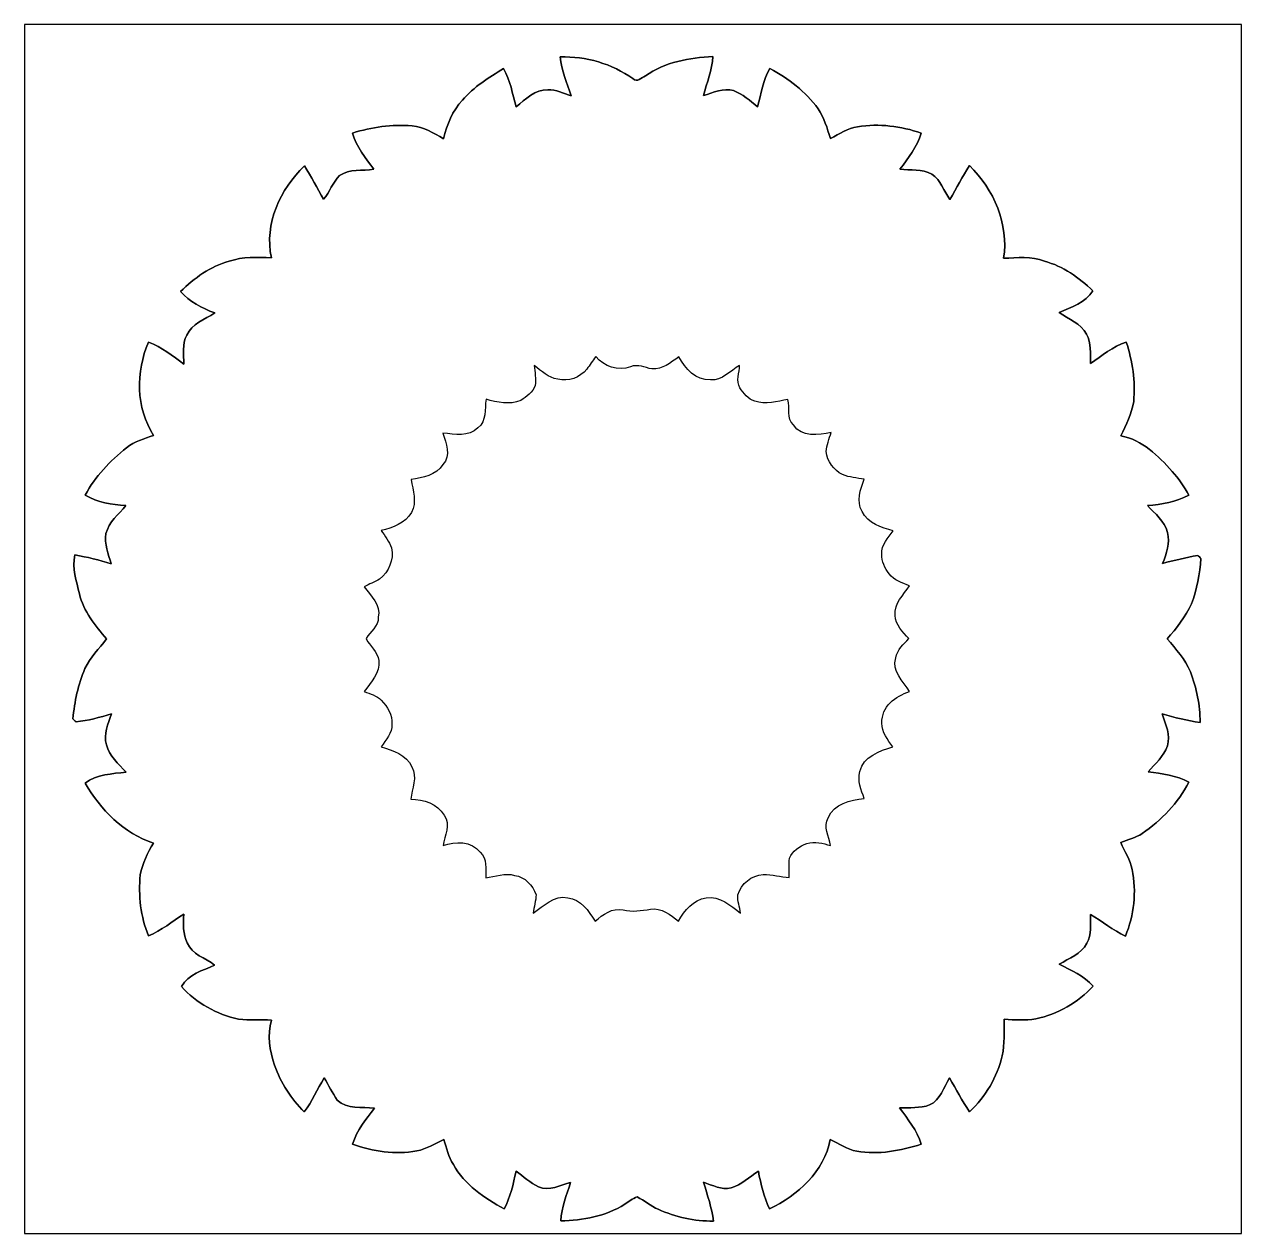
# Model space of a CAD drawing. Header units: centimetres. Extents: x -16.8 to 16.8, y -16.7 to 16.7.
import ezdxf

# ---------------------------------------------------------------- set-up
doc = ezdxf.new("R2010")
doc.units = ezdxf.units.CM
doc.header["$MEASUREMENT"] = 0
doc.layers.add('Layer 1', color=7, linetype='Continuous')

msp = doc.modelspace()

# ---------------------------------------------------------------- linework, layer by layer
at = {"layer": 'Layer 1', "color": 7}
for points, knots in [([(-16.77458, 16.66875), (-16.77458, 16.66875), (16.77458, 16.66875), (16.77458, 16.66875), (16.77458, 16.66875), (16.77458, 16.66875), (16.77458, -16.66875), (16.77458, -16.66875), (16.77458, -16.66875), (16.77458, -16.66875), (-16.77458, -16.66875), (-16.77458, -16.66875), (-16.77458, -16.66875), (-16.77458, -16.66875), (-16.77458, 16.66875), (-16.77458, 16.66875), (-16.77458, 16.66875), (-16.77458, 16.66875), (-16.77458, 16.66875), (-16.77458, 16.66875)], [0, 0, 0, 0, 0.16666667, 0.16666667, 0.16666667, 0.16666667, 0.33333333, 0.33333333, 0.33333333, 0.33333333, 0.5, 0.5, 0.5, 0.5, 0.66666667, 0.66666667, 0.66666667, 0.66666667, 1, 1, 1, 1]), ([(-2.00589, 15.77022), (-1.96638, 15.39769), (-1.82245, 15.05267), (-1.70744, 14.7006), (-1.70744, 14.7006), (-1.9177, 14.7641), (-2.11808, 14.8777), (-2.34527, 14.86535), (-2.34527, 14.86535), (-2.70016, 14.88334), (-2.9591, 14.59583), (-3.21945, 14.39827), (-3.21945, 14.39827), (-3.3274, 14.75176), (-3.37538, 15.1257), (-3.56623, 15.44884), (-3.56623, 15.44884), (-3.9751, 15.20296), (-4.38926, 14.94719), (-4.69935, 14.57748), (-4.69935, 14.57748), (-4.97981, 14.28715), (-5.12833, 13.90262), (-5.21935, 13.51633), (-5.21935, 13.51633), (-5.49522, 13.66661), (-5.76898, 13.84335), (-6.0893, 13.8744), (-6.0893, 13.8744), (-6.64422, 13.9125), (-7.20231, 13.83347), (-7.73289, 13.67261), (-7.73289, 13.67261), (-7.61965, 13.29584), (-7.372, 12.98293), (-7.14128, 12.67178), (-7.14128, 12.67178), (-7.45631, 12.62768), (-7.81297, 12.69153), (-8.08884, 12.49821), (-8.08884, 12.49821), (-8.27617, 12.30983), (-8.35872, 12.04807), (-8.52699, 11.84522), (-8.52699, 11.84522), (-8.69915, 12.15496), (-8.86319, 12.46999), (-9.05616, 12.76773), (-9.05616, 12.76773), (-9.71973, 12.12568), (-10.17199, 11.1693), (-9.96527, 10.23514), (-9.96527, 10.23514), (-10.35473, 10.24855), (-10.75373, 10.26689), (-11.12802, 10.13742), (-11.12802, 10.13742), (-11.64978, 10.00584), (-12.08793, 9.66752), (-12.47246, 9.30451), (-12.47246, 9.30451), (-12.22022, 9.01665), (-11.87803, 8.84978), (-11.52913, 8.7122), (-11.52913, 8.7122), (-11.79971, 8.5284), (-12.16201, 8.42398), (-12.29466, 8.09625), (-12.29466, 8.09625), (-12.43365, 7.8546), (-12.3825, 7.56849), (-12.38038, 7.30462), (-12.38038, 7.30462), (-12.69048, 7.52475), (-12.98998, 7.76852), (-13.34911, 7.9061), (-13.34911, 7.9061), (-13.71318, 7.09295), (-13.70189, 6.09812), (-13.21188, 5.33823), (-13.21188, 5.33823), (-13.468, 5.24122), (-13.7414, 5.17701), (-13.95801, 4.99745), (-13.95801, 4.99745), (-14.41027, 4.63374), (-14.8269, 4.20617), (-15.09959, 3.689), (-15.09959, 3.689), (-14.75881, 3.49215), (-14.36335, 3.43041), (-13.97635, 3.40042), (-13.97635, 3.40042), (-14.1732, 3.1563), (-14.44519, 2.94852), (-14.52598, 2.63278), (-14.52598, 2.63278), (-14.58101, 2.34491), (-14.45542, 2.06587), (-14.38099, 1.79211), (-14.38099, 1.79211), (-14.7066, 1.90782), (-15.04421, 1.98226), (-15.38429, 2.04011), (-15.38429, 2.04011), (-15.46296, 1.68134), (-15.33666, 1.31621), (-15.25764, 0.96979), (-15.25764, 0.96979), (-15.14722, 0.48824), (-14.82408, 0.09278), (-14.50728, -0.27199), (-14.50728, -0.27199), (-14.71048, -0.54081), (-14.96519, -0.77611), (-15.10348, -1.08867), (-15.10348, -1.08867), (-15.30033, -1.52541), (-15.38464, -2.00307), (-15.4372, -2.4765), (-15.4372, -2.4765), (-15.40828, -2.50402), (-15.37935, -2.53153), (-15.35077, -2.55976), (-15.35077, -2.55976), (-15.0174, -2.52377), (-14.69425, -2.43699), (-14.37428, -2.34103), (-14.37428, -2.34103), (-14.47094, -2.61091), (-14.59936, -2.89772), (-14.51434, -3.18911), (-14.51434, -3.18911), (-14.43919, -3.50414), (-14.17602, -3.71687), (-13.96965, -3.94688), (-13.96965, -3.94688), (-14.35488, -3.98745), (-14.77363, -4.01426), (-15.10136, -4.24639), (-15.10136, -4.24639), (-14.67591, -4.98193), (-14.03632, -5.6328), (-13.21435, -5.90197), (-13.21435, -5.90197), (-13.38227, -6.17114), (-13.51562, -6.46536), (-13.57842, -6.77757), (-13.57842, -6.77757), (-13.63698, -7.34589), (-13.57101, -7.93115), (-13.35088, -8.46032), (-13.35088, -8.46032), (-12.99598, -8.31144), (-12.69965, -8.06662), (-12.37897, -7.86024), (-12.37897, -7.86024), (-12.39167, -8.12659), (-12.41072, -8.40881), (-12.28831, -8.65434), (-12.28831, -8.65434), (-12.14931, -8.97784), (-11.78595, -9.06427), (-11.52984, -9.26641), (-11.52984, -9.26641), (-11.85968, -9.41458), (-12.25691, -9.51442), (-12.44494, -9.85379), (-12.44494, -9.85379), (-12.04031, -10.31487), (-11.46669, -10.62249), (-10.87014, -10.75725), (-10.87014, -10.75725), (-10.56958, -10.79606), (-10.26442, -10.75373), (-9.96315, -10.78442), (-9.96315, -10.78442), (-10.07851, -11.19434), (-10.01889, -11.62861), (-9.87601, -12.02373), (-9.87601, -12.02373), (-9.71127, -12.51091), (-9.42411, -12.95259), (-9.05863, -13.31313), (-9.05863, -13.31313), (-8.84555, -13.01856), (-8.69527, -12.68624), (-8.51288, -12.37333), (-8.51288, -12.37333), (-8.38518, -12.57335), (-8.29028, -12.79243), (-8.15058, -12.9854), (-8.15058, -12.9854), (-7.86871, -13.2528), (-7.4736, -13.16179), (-7.12541, -13.21012), (-7.12541, -13.21012), (-7.36036, -13.51703), (-7.61753, -13.82219), (-7.72689, -14.20072), (-7.72689, -14.20072), (-7.16598, -14.40251), (-6.55179, -14.49458), (-5.96053, -14.38769), (-5.96053, -14.38769), (-5.68995, -14.33901), (-5.46135, -14.18378), (-5.21406, -14.07513), (-5.21406, -14.07513), (-5.13856, -14.30761), (-5.09199, -14.55491), (-4.95053, -14.76022), (-4.95053, -14.76022), (-4.64432, -15.32149), (-4.09363, -15.68979), (-3.54718, -15.98824), (-3.54718, -15.98824), (-3.38384, -15.65945), (-3.30024, -15.30385), (-3.22263, -14.9479), (-3.22263, -14.9479), (-3.01131, -15.08301), (-2.8388, -15.27598), (-2.60315, -15.37335), (-2.60315, -15.37335), (-2.30752, -15.50846), (-2.00554, -15.33031), (-1.71803, -15.25658), (-1.71803, -15.25658), (-1.83092, -15.60266), (-1.96885, -15.94485), (-1.99108, -16.31315), (-1.99108, -16.31315), (-1.37901, -16.31033), (-0.75248, -16.18791), (-0.22931, -15.85666), (-0.22931, -15.85666), (-0.11254, -15.79386), (-0.01199, -15.69473), (0.11712, -15.65804), (0.11712, -15.65804), (0.31785, -15.75435), (0.48683, -15.90851), (0.69215, -15.99812), (0.69215, -15.99812), (1.17016, -16.21296), (1.69263, -16.32726), (2.21791, -16.32268), (2.21791, -16.32268), (2.17241, -15.95508), (2.04999, -15.60512), (1.94627, -15.25199), (1.94627, -15.25199), (2.1911, -15.33102), (2.43699, -15.47671), (2.7051, -15.40863), (2.7051, -15.40863), (2.99438, -15.3289), (3.20075, -15.09571), (3.4544, -14.94861), (3.4544, -14.94861), (3.52284, -15.3035), (3.60715, -15.65663), (3.75849, -15.98718), (3.75849, -15.98718), (4.54272, -15.61289), (5.26803, -14.95778), (5.43631, -14.07054), (5.43631, -14.07054), (5.67761, -14.18555), (5.89809, -14.34959), (6.16867, -14.3951), (6.16867, -14.3951), (6.7631, -14.49776), (7.37658, -14.38346), (7.94456, -14.20178), (7.94456, -14.20178), (7.82884, -13.82466), (7.57731, -13.51104), (7.34589, -13.19918), (7.34589, -13.19918), (7.62317, -13.18895), (7.91139, -13.22141), (8.17598, -13.11663), (8.17598, -13.11663), (8.47972, -12.98575), (8.55874, -12.63121), (8.72243, -12.37333), (8.72243, -12.37333), (8.90976, -12.68307), (9.06286, -13.01327), (9.27664, -13.30713), (9.27664, -13.30713), (9.71797, -12.89297), (10.03512, -12.35216), (10.17693, -11.76408), (10.17693, -11.76408), (10.24749, -11.43318), (10.22421, -11.09451), (10.22738, -10.75902), (10.22738, -10.75902), (10.51948, -10.77454), (10.8137, -10.78865), (11.10509, -10.74984), (11.10509, -10.74984), (11.70411, -10.61614), (12.26467, -10.29758), (12.67989, -9.84532), (12.67989, -9.84532), (12.42942, -9.55922), (12.07699, -9.41246), (11.74785, -9.24137), (11.74785, -9.24137), (12.01879, -9.07556), (12.35781, -8.96303), (12.50844, -8.66281), (12.50844, -8.66281), (12.65943, -8.42186), (12.58464, -8.13329), (12.60969, -7.86624), (12.60969, -7.86624), (12.93036, -8.06591), (13.22952, -8.30121), (13.5696, -8.46878), (13.5696, -8.46878), (13.81301, -7.89234), (13.87898, -7.24288), (13.75904, -6.62905), (13.75904, -6.62905), (13.70259, -6.36164), (13.55055, -6.12987), (13.4426, -5.88222), (13.4426, -5.88222), (13.64086, -5.80602), (13.85429, -5.75663), (14.03315, -5.63739), (14.03315, -5.63739), (14.56619, -5.27544), (15.01987, -4.79178), (15.32255, -4.22099), (15.32255, -4.22099), (14.97506, -4.03754), (14.58242, -3.98039), (14.19754, -3.93735), (14.19754, -3.93735), (14.39086, -3.71651), (14.62793, -3.50943), (14.72636, -3.22509), (14.72636, -3.22509), (14.8209, -2.92276), (14.68014, -2.62537), (14.58771, -2.34209), (14.58771, -2.34209), (14.92956, -2.43911), (15.27457, -2.53224), (15.62876, -2.57316), (15.62876, -2.57316), (15.63405, -2.09832), (15.53457, -1.62419), (15.36065, -1.18357), (15.36065, -1.18357), (15.21954, -0.83291), (14.96166, -0.55174), (14.72001, -0.26846), (14.72001, -0.26846), (14.98247, 0.02152), (15.22624, 0.3369), (15.39064, 0.69356), (15.39064, 0.69356), (15.54127, 1.09467), (15.61641, 1.52083), (15.65346, 1.94663), (15.65346, 1.94663), (15.62312, 1.97273), (15.59313, 1.99849), (15.56385, 2.02424), (15.56385, 2.02424), (15.23682, 1.97238), (14.91615, 1.89159), (14.59653, 1.80763), (14.59653, 1.80763), (14.70201, 2.07786), (14.80502, 2.36926), (14.72918, 2.66347), (14.72918, 2.66347), (14.6618, 2.97921), (14.38028, 3.17394), (14.17884, 3.40431), (14.17884, 3.40431), (14.57149, 3.43112), (14.96589, 3.50273), (15.31832, 3.68618), (15.31832, 3.68618), (15.19343, 3.9243), (15.03398, 4.14337), (14.859, 4.34622), (14.859, 4.34622), (14.47412, 4.77485), (14.03632, 5.213), (13.44577, 5.32518), (13.44577, 5.32518), (13.59288, 5.62822), (13.73858, 5.93831), (13.7989, 6.27239), (13.7989, 6.27239), (13.85394, 6.8266), (13.76645, 7.3847), (13.59394, 7.91104), (13.59394, 7.91104), (13.22811, 7.78334), (12.91978, 7.54486), (12.61251, 7.31661), (12.61251, 7.31661), (12.58852, 7.58825), (12.64356, 7.88388), (12.50244, 8.12906), (12.50244, 8.12906), (12.34475, 8.42821), (12.00538, 8.53757), (11.74644, 8.72525), (11.74644, 8.72525), (12.08123, 8.88047), (12.47528, 8.98842), (12.67672, 9.32427), (12.67672, 9.32427), (12.2936, 9.6834), (11.85298, 10.00054), (11.34039, 10.14024), (11.34039, 10.14024), (10.98127, 10.28418), (10.59074, 10.23832), (10.21503, 10.21927), (10.21503, 10.21927), (10.3632, 11.16295), (9.94304, 12.12109), (9.27171, 12.77338), (9.27171, 12.77338), (9.08297, 12.46928), (8.91011, 12.15566), (8.73584, 11.8431), (8.73584, 11.8431), (8.55945, 12.06888), (8.49277, 12.37897), (8.23419, 12.53631), (8.23419, 12.53631), (7.97101, 12.69436), (7.64399, 12.63474), (7.35436, 12.67601), (7.35436, 12.67601), (7.59142, 12.98116), (7.82884, 13.29549), (7.94491, 13.67014), (7.94491, 13.67014), (7.3847, 13.86381), (6.77898, 13.9386), (6.1916, 13.84688), (6.1916, 13.84688), (5.91714, 13.80314), (5.68572, 13.65038), (5.44654, 13.52232), (5.44654, 13.52232), (5.34352, 13.80102), (5.27403, 14.09629), (5.09976, 14.34253), (5.09976, 14.34253), (4.76003, 14.81737), (4.28449, 15.17438), (3.77543, 15.45026), (3.77543, 15.45026), (3.5814, 15.13064), (3.53766, 14.75034), (3.43253, 14.39757), (3.43253, 14.39757), (3.22545, 14.56161), (3.02648, 14.75034), (2.77389, 14.84066), (2.77389, 14.84066), (2.48885, 14.92391), (2.21086, 14.78703), (1.94416, 14.70272), (1.94416, 14.70272), (2.03623, 15.06149), (2.18334, 15.40969), (2.20239, 15.78398), (2.20239, 15.78398), (1.55469, 15.75294), (0.88124, 15.62806), (0.34184, 15.2467), (0.34184, 15.2467), (0.24201, 15.20155), (0.10901, 15.05409), (-0.00071, 15.17297), (-0.00071, 15.17297), (-0.57961, 15.58361), (-1.29787, 15.79139), (-2.00589, 15.77022)], [0, 0, 0, 0, 0.008, 0.008, 0.008, 0.008, 0.016, 0.016, 0.016, 0.016, 0.024, 0.024, 0.024, 0.024, 0.032, 0.032, 0.032, 0.032, 0.04, 0.04, 0.04, 0.04, 0.048, 0.048, 0.048, 0.048, 0.056, 0.056, 0.056, 0.056, 0.064, 0.064, 0.064, 0.064, 0.072, 0.072, 0.072, 0.072, 0.08, 0.08, 0.08, 0.08, 0.088, 0.088, 0.088, 0.088, 0.096, 0.096, 0.096, 0.096, 0.104, 0.104, 0.104, 0.104, 0.112, 0.112, 0.112, 0.112, 0.12, 0.12, 0.12, 0.12, 0.128, 0.128, 0.128, 0.128, 0.136, 0.136, 0.136, 0.136, 0.144, 0.144, 0.144, 0.144, 0.152, 0.152, 0.152, 0.152, 0.16, 0.16, 0.16, 0.16, 0.168, 0.168, 0.168, 0.168, 0.176, 0.176, 0.176, 0.176, 0.184, 0.184, 0.184, 0.184, 0.192, 0.192, 0.192, 0.192, 0.2, 0.2, 0.2, 0.2, 0.208, 0.208, 0.208, 0.208, 0.216, 0.216, 0.216, 0.216, 0.224, 0.224, 0.224, 0.224, 0.232, 0.232, 0.232, 0.232, 0.24, 0.24, 0.24, 0.24, 0.248, 0.248, 0.248, 0.248, 0.256, 0.256, 0.256, 0.256, 0.264, 0.264, 0.264, 0.264, 0.272, 0.272, 0.272, 0.272, 0.28, 0.28, 0.28, 0.28, 0.288, 0.288, 0.288, 0.288, 0.296, 0.296, 0.296, 0.296, 0.304, 0.304, 0.304, 0.304, 0.312, 0.312, 0.312, 0.312, 0.32, 0.32, 0.32, 0.32, 0.328, 0.328, 0.328, 0.328, 0.336, 0.336, 0.336, 0.336, 0.344, 0.344, 0.344, 0.344, 0.352, 0.352, 0.352, 0.352, 0.36, 0.36, 0.36, 0.36, 0.368, 0.368, 0.368, 0.368, 0.376, 0.376, 0.376, 0.376, 0.384, 0.384, 0.384, 0.384, 0.392, 0.392, 0.392, 0.392, 0.4, 0.4, 0.4, 0.4, 0.408, 0.408, 0.408, 0.408, 0.416, 0.416, 0.416, 0.416, 0.424, 0.424, 0.424, 0.424, 0.432, 0.432, 0.432, 0.432, 0.44, 0.44, 0.44, 0.44, 0.448, 0.448, 0.448, 0.448, 0.456, 0.456, 0.456, 0.456, 0.464, 0.464, 0.464, 0.464, 0.472, 0.472, 0.472, 0.472, 0.48, 0.48, 0.48, 0.48, 0.488, 0.488, 0.488, 0.488, 0.496, 0.496, 0.496, 0.496, 0.504, 0.504, 0.504, 0.504, 0.512, 0.512, 0.512, 0.512, 0.52, 0.52, 0.52, 0.52, 0.528, 0.528, 0.528, 0.528, 0.536, 0.536, 0.536, 0.536, 0.544, 0.544, 0.544, 0.544, 0.552, 0.552, 0.552, 0.552, 0.56, 0.56, 0.56, 0.56, 0.568, 0.568, 0.568, 0.568, 0.576, 0.576, 0.576, 0.576, 0.584, 0.584, 0.584, 0.584, 0.592, 0.592, 0.592, 0.592, 0.6, 0.6, 0.6, 0.6, 0.608, 0.608, 0.608, 0.608, 0.616, 0.616, 0.616, 0.616, 0.624, 0.624, 0.624, 0.624, 0.632, 0.632, 0.632, 0.632, 0.64, 0.64, 0.64, 0.64, 0.648, 0.648, 0.648, 0.648, 0.656, 0.656, 0.656, 0.656, 0.664, 0.664, 0.664, 0.664, 0.672, 0.672, 0.672, 0.672, 0.68, 0.68, 0.68, 0.68, 0.688, 0.688, 0.688, 0.688, 0.696, 0.696, 0.696, 0.696, 0.704, 0.704, 0.704, 0.704, 0.712, 0.712, 0.712, 0.712, 0.72, 0.72, 0.72, 0.72, 0.728, 0.728, 0.728, 0.728, 0.736, 0.736, 0.736, 0.736, 0.744, 0.744, 0.744, 0.744, 0.752, 0.752, 0.752, 0.752, 0.76, 0.76, 0.76, 0.76, 0.768, 0.768, 0.768, 0.768, 0.776, 0.776, 0.776, 0.776, 0.784, 0.784, 0.784, 0.784, 0.792, 0.792, 0.792, 0.792, 0.8, 0.8, 0.8, 0.8, 0.808, 0.808, 0.808, 0.808, 0.816, 0.816, 0.816, 0.816, 0.824, 0.824, 0.824, 0.824, 0.832, 0.832, 0.832, 0.832, 0.84, 0.84, 0.84, 0.84, 0.848, 0.848, 0.848, 0.848, 0.856, 0.856, 0.856, 0.856, 0.864, 0.864, 0.864, 0.864, 0.872, 0.872, 0.872, 0.872, 0.88, 0.88, 0.88, 0.88, 0.888, 0.888, 0.888, 0.888, 0.896, 0.896, 0.896, 0.896, 0.904, 0.904, 0.904, 0.904, 0.912, 0.912, 0.912, 0.912, 0.92, 0.92, 0.92, 0.92, 0.928, 0.928, 0.928, 0.928, 0.936, 0.936, 0.936, 0.936, 0.944, 0.944, 0.944, 0.944, 0.952, 0.952, 0.952, 0.952, 0.96, 0.96, 0.96, 0.96, 0.968, 0.968, 0.968, 0.968, 0.976, 0.976, 0.976, 0.976, 0.984, 0.984, 0.984, 0.984, 1, 1, 1, 1]), ([(-1.27423, 7.16492), (-1.1871, 7.27675), (-1.11054, 7.39634), (-1.02623, 7.51029), (-1.02623, 7.51029), (-0.79481, 7.23971), (-0.41028, 7.09436), (-0.06456, 7.22842), (-0.06456, 7.22842), (0.13159, 7.30814), (0.32879, 7.20478), (0.52105, 7.16986), (0.52105, 7.16986), (0.81209, 7.14516), (1.03858, 7.34554), (1.26048, 7.4997), (1.26048, 7.4997), (1.44321, 7.18502), (1.73214, 6.84212), (2.13431, 6.86647), (2.13431, 6.86647), (2.45851, 6.84989), (2.68323, 7.11094), (2.93793, 7.26828), (2.93793, 7.26828), (2.93476, 7.06614), (2.83422, 6.84071), (2.94464, 6.64916), (2.94464, 6.64916), (3.04518, 6.49464), (3.17182, 6.3373), (3.35456, 6.27909), (3.35456, 6.27909), (3.65337, 6.1782), (3.97157, 6.26957), (4.27108, 6.32919), (4.27108, 6.32919), (4.32894, 6.09388), (4.22875, 5.80813), (4.42383, 5.62434), (4.42383, 5.62434), (4.64996, 5.27614), (5.10928, 5.3534), (5.46029, 5.41337), (5.46029, 5.41337), (5.40738, 5.24122), (5.334, 5.07083), (5.32165, 4.88915), (5.32165, 4.88915), (5.34952, 4.61962), (5.53791, 4.38326), (5.7718, 4.25591), (5.7718, 4.25591), (5.96124, 4.17724), (6.17114, 4.16807), (6.37081, 4.12644), (6.37081, 4.12644), (6.26357, 3.84881), (6.15386, 3.52072), (6.3119, 3.24062), (6.3119, 3.24062), (6.47488, 2.90936), (6.84318, 2.79576), (7.17232, 2.70439), (7.17232, 2.70439), (7.03051, 2.51495), (6.8393, 2.32022), (6.86117, 2.06269), (6.86117, 2.06269), (6.84354, 1.86372), (6.9402, 1.67428), (7.05944, 1.52188), (7.05944, 1.52188), (7.19208, 1.3395), (7.42103, 1.2767), (7.61894, 1.19063), (7.61894, 1.19063), (7.45949, 0.93557), (7.18679, 0.70908), (7.22877, 0.37536), (7.22877, 0.37536), (7.22912, 0.10795), (7.43973, -0.07973), (7.60589, -0.26388), (7.60589, -0.26388), (7.46231, -0.41981), (7.27534, -0.5655), (7.24747, -0.79269), (7.24747, -0.79269), (7.11376, -1.16946), (7.45666, -1.43087), (7.62035, -1.7272), (7.62035, -1.7272), (7.23265, -1.84362), (6.84071, -2.14983), (6.86082, -2.59186), (6.86082, -2.59186), (6.84847, -2.84833), (7.02804, -3.04694), (7.15821, -3.24908), (7.15821, -3.24908), (6.79768, -3.35456), (6.34541, -3.51649), (6.25546, -3.92889), (6.25546, -3.92889), (6.17467, -4.18888), (6.29779, -4.43336), (6.3687, -4.67642), (6.3687, -4.67642), (5.99087, -4.71064), (5.54284, -4.8133), (5.38162, -5.20488), (5.38162, -5.20488), (5.23452, -5.45147), (5.4042, -5.71853), (5.44266, -5.97182), (5.44266, -5.97182), (5.23381, -5.9115), (5.0038, -5.83706), (4.79037, -5.91608), (4.79037, -5.91608), (4.58823, -5.98205), (4.39279, -6.11576), (4.31447, -6.32072), (4.31447, -6.32072), (4.29472, -6.4964), (4.30777, -6.67597), (4.30777, -6.85341), (4.30777, -6.85341), (4.06894, -6.83013), (3.83258, -6.76416), (3.59163, -6.7691), (3.59163, -6.7691), (3.26778, -6.78674), (2.97568, -7.0164), (2.89066, -7.33178), (2.89066, -7.33178), (2.87514, -7.50147), (2.94464, -7.66445), (2.96686, -7.83167), (2.96686, -7.83167), (2.68958, -7.62564), (2.39324, -7.34942), (2.01648, -7.41186), (2.01648, -7.41186), (1.66299, -7.46054), (1.41993, -7.75935), (1.25624, -8.05356), (1.25624, -8.05356), (1.03434, -7.87823), (0.78423, -7.67433), (0.47942, -7.72583), (0.47942, -7.72583), (0.23072, -7.7664), (-0.02152, -7.80097), (-0.27199, -7.74629), (-0.27199, -7.74629), (-0.57221, -7.66939), (-0.82621, -7.87859), (-1.04316, -8.05286), (-1.04316, -8.05286), (-1.22202, -7.77205), (-1.43863, -7.45102), (-1.7974, -7.41045), (-1.7974, -7.41045), (-2.18017, -7.32861), (-2.46027, -7.63729), (-2.74849, -7.83026), (-2.74849, -7.83026), (-2.7305, -7.66022), (-2.67335, -7.49441), (-2.67229, -7.32402), (-2.67229, -7.32402), (-2.76154, -7.06473), (-2.98133, -6.8326), (-3.26249, -6.79097), (-3.26249, -6.79097), (-3.52813, -6.72077), (-3.79659, -6.82343), (-4.06047, -6.85871), (-4.06047, -6.85871), (-4.06188, -6.62129), (-4.01249, -6.33377), (-4.21217, -6.15315), (-4.21217, -6.15315), (-4.45488, -5.84376), (-4.89303, -5.84129), (-5.23134, -5.97288), (-5.23134, -5.97288), (-5.19148, -5.69666), (-5.01403, -5.3915), (-5.207, -5.13574), (-5.207, -5.13574), (-5.38304, -4.81154), (-5.7785, -4.69865), (-6.12422, -4.69547), (-6.12422, -4.69547), (-6.09671, -4.40161), (-5.93372, -4.07741), (-6.09283, -3.79906), (-6.09283, -3.79906), (-6.24487, -3.46357), (-6.61917, -3.35174), (-6.93914, -3.2452), (-6.93914, -3.2452), (-6.81073, -3.05611), (-6.62658, -2.8762), (-6.64916, -2.62678), (-6.64916, -2.62678), (-6.61458, -2.37137), (-6.76769, -2.13748), (-6.93808, -1.96391), (-6.93808, -1.96391), (-7.06155, -1.83233), (-7.24288, -1.78858), (-7.40516, -1.72544), (-7.40516, -1.72544), (-7.23124, -1.46685), (-6.95784, -1.21214), (-7.00934, -0.8696), (-7.00934, -0.8696), (-7.03545, -0.62371), (-7.25064, -0.47202), (-7.35718, -0.26494), (-7.35718, -0.26494), (-7.24711, -0.06421), (-7.00864, 0.06597), (-7.01993, 0.32279), (-7.01993, 0.32279), (-6.93667, 0.66499), (-7.22842, 0.9144), (-7.40869, 1.16558), (-7.40869, 1.16558), (-7.2704, 1.24143), (-7.11623, 1.28729), (-6.98606, 1.37724), (-6.98606, 1.37724), (-6.72959, 1.57198), (-6.58213, 1.91276), (-6.65903, 2.23308), (-6.65903, 2.23308), (-6.72077, 2.41265), (-6.83366, 2.5654), (-6.9409, 2.71886), (-6.9409, 2.71886), (-6.62023, 2.78306), (-6.28015, 2.92029), (-6.10623, 3.21451), (-6.10623, 3.21451), (-5.9503, 3.50097), (-6.06707, 3.81917), (-6.11082, 4.11762), (-6.11082, 4.11762), (-5.79826, 4.17654), (-5.42255, 4.2351), (-5.23875, 4.53319), (-5.23875, 4.53319), (-5.01932, 4.77943), (-5.14209, 5.12233), (-5.23769, 5.39644), (-5.23769, 5.39644), (-4.91243, 5.37774), (-4.52861, 5.28038), (-4.27496, 5.54496), (-4.27496, 5.54496), (-4.03119, 5.7344), (-4.09222, 6.06108), (-4.04989, 6.33236), (-4.04989, 6.33236), (-3.7398, 6.24664), (-3.40007, 6.17008), (-3.09104, 6.30167), (-3.09104, 6.30167), (-2.93229, 6.40256), (-2.7626, 6.52709), (-2.69522, 6.71089), (-2.69522, 6.71089), (-2.66876, 6.89504), (-2.70722, 7.08096), (-2.72274, 7.2644), (-2.72274, 7.2644), (-2.5206, 7.1187), (-2.33504, 6.92009), (-2.07539, 6.88552), (-2.07539, 6.88552), (-1.78259, 6.81214), (-1.45874, 6.92961), (-1.27423, 7.16492)], [0, 0, 0, 0, 0.01369863, 0.01369863, 0.01369863, 0.01369863, 0.02739726, 0.02739726, 0.02739726, 0.02739726, 0.04109589, 0.04109589, 0.04109589, 0.04109589, 0.05479452, 0.05479452, 0.05479452, 0.05479452, 0.06849315, 0.06849315, 0.06849315, 0.06849315, 0.08219178, 0.08219178, 0.08219178, 0.08219178, 0.09589041, 0.09589041, 0.09589041, 0.09589041, 0.10958904, 0.10958904, 0.10958904, 0.10958904, 0.12328767, 0.12328767, 0.12328767, 0.12328767, 0.1369863, 0.1369863, 0.1369863, 0.1369863, 0.15068493, 0.15068493, 0.15068493, 0.15068493, 0.16438356, 0.16438356, 0.16438356, 0.16438356, 0.17808219, 0.17808219, 0.17808219, 0.17808219, 0.19178082, 0.19178082, 0.19178082, 0.19178082, 0.20547945, 0.20547945, 0.20547945, 0.20547945, 0.21917808, 0.21917808, 0.21917808, 0.21917808, 0.23287671, 0.23287671, 0.23287671, 0.23287671, 0.24657534, 0.24657534, 0.24657534, 0.24657534, 0.26027397, 0.26027397, 0.26027397, 0.26027397, 0.2739726, 0.2739726, 0.2739726, 0.2739726, 0.28767123, 0.28767123, 0.28767123, 0.28767123, 0.30136986, 0.30136986, 0.30136986, 0.30136986, 0.31506849, 0.31506849, 0.31506849, 0.31506849, 0.32876712, 0.32876712, 0.32876712, 0.32876712, 0.34246575, 0.34246575, 0.34246575, 0.34246575, 0.35616438, 0.35616438, 0.35616438, 0.35616438, 0.36986301, 0.36986301, 0.36986301, 0.36986301, 0.38356164, 0.38356164, 0.38356164, 0.38356164, 0.39726027, 0.39726027, 0.39726027, 0.39726027, 0.4109589, 0.4109589, 0.4109589, 0.4109589, 0.42465753, 0.42465753, 0.42465753, 0.42465753, 0.43835616, 0.43835616, 0.43835616, 0.43835616, 0.45205479, 0.45205479, 0.45205479, 0.45205479, 0.46575342, 0.46575342, 0.46575342, 0.46575342, 0.47945205, 0.47945205, 0.47945205, 0.47945205, 0.49315068, 0.49315068, 0.49315068, 0.49315068, 0.50684932, 0.50684932, 0.50684932, 0.50684932, 0.52054795, 0.52054795, 0.52054795, 0.52054795, 0.53424658, 0.53424658, 0.53424658, 0.53424658, 0.54794521, 0.54794521, 0.54794521, 0.54794521, 0.56164384, 0.56164384, 0.56164384, 0.56164384, 0.57534247, 0.57534247, 0.57534247, 0.57534247, 0.5890411, 0.5890411, 0.5890411, 0.5890411, 0.60273973, 0.60273973, 0.60273973, 0.60273973, 0.61643836, 0.61643836, 0.61643836, 0.61643836, 0.63013699, 0.63013699, 0.63013699, 0.63013699, 0.64383562, 0.64383562, 0.64383562, 0.64383562, 0.65753425, 0.65753425, 0.65753425, 0.65753425, 0.67123288, 0.67123288, 0.67123288, 0.67123288, 0.68493151, 0.68493151, 0.68493151, 0.68493151, 0.69863014, 0.69863014, 0.69863014, 0.69863014, 0.71232877, 0.71232877, 0.71232877, 0.71232877, 0.7260274, 0.7260274, 0.7260274, 0.7260274, 0.73972603, 0.73972603, 0.73972603, 0.73972603, 0.75342466, 0.75342466, 0.75342466, 0.75342466, 0.76712329, 0.76712329, 0.76712329, 0.76712329, 0.78082192, 0.78082192, 0.78082192, 0.78082192, 0.79452055, 0.79452055, 0.79452055, 0.79452055, 0.80821918, 0.80821918, 0.80821918, 0.80821918, 0.82191781, 0.82191781, 0.82191781, 0.82191781, 0.83561644, 0.83561644, 0.83561644, 0.83561644, 0.84931507, 0.84931507, 0.84931507, 0.84931507, 0.8630137, 0.8630137, 0.8630137, 0.8630137, 0.87671233, 0.87671233, 0.87671233, 0.87671233, 0.89041096, 0.89041096, 0.89041096, 0.89041096, 0.90410959, 0.90410959, 0.90410959, 0.90410959, 0.91780822, 0.91780822, 0.91780822, 0.91780822, 0.93150685, 0.93150685, 0.93150685, 0.93150685, 0.94520548, 0.94520548, 0.94520548, 0.94520548, 0.95890411, 0.95890411, 0.95890411, 0.95890411, 0.97260274, 0.97260274, 0.97260274, 0.97260274, 1, 1, 1, 1])]:
    msp.add_open_spline(points, degree=3, knots=knots, dxfattribs=at)
at = {"layer": 'Layer 1', "color": 253}
msp.add_open_spline([(-2.00589, 15.77022), (-1.29787, 15.79139), (-0.57961, 15.58361), (-0.00071, 15.17297), (-0.00071, 15.17297), (0.10901, 15.05409), (0.24201, 15.20155), (0.34184, 15.2467), (0.34184, 15.2467), (0.88124, 15.62806), (1.55469, 15.75294), (2.20239, 15.78398), (2.20239, 15.78398), (2.18334, 15.40969), (2.03623, 15.06149), (1.94416, 14.70272), (1.94416, 14.70272), (2.21086, 14.78703), (2.48885, 14.92391), (2.77389, 14.84066), (2.77389, 14.84066), (3.02648, 14.75034), (3.22545, 14.56161), (3.43253, 14.39757), (3.43253, 14.39757), (3.53766, 14.75034), (3.5814, 15.13064), (3.77543, 15.45026), (3.77543, 15.45026), (4.28449, 15.17438), (4.76003, 14.81737), (5.09976, 14.34253), (5.09976, 14.34253), (5.27403, 14.09629), (5.34352, 13.80102), (5.44654, 13.52232), (5.44654, 13.52232), (5.68572, 13.65038), (5.91714, 13.80314), (6.1916, 13.84688), (6.1916, 13.84688), (6.77898, 13.9386), (7.3847, 13.86381), (7.94491, 13.67014), (7.94491, 13.67014), (7.82884, 13.29549), (7.59142, 12.98116), (7.35436, 12.67601), (7.35436, 12.67601), (7.64399, 12.63474), (7.97101, 12.69436), (8.23419, 12.53631), (8.23419, 12.53631), (8.49277, 12.37897), (8.55945, 12.06888), (8.73584, 11.8431), (8.73584, 11.8431), (8.91011, 12.15566), (9.08297, 12.46928), (9.27171, 12.77338), (9.27171, 12.77338), (9.94304, 12.12109), (10.3632, 11.16295), (10.21503, 10.21927), (10.21503, 10.21927), (10.59074, 10.23832), (10.98127, 10.28418), (11.34039, 10.14024), (11.34039, 10.14024), (11.85298, 10.00054), (12.2936, 9.6834), (12.67672, 9.32427), (12.67672, 9.32427), (12.47528, 8.98842), (12.08123, 8.88047), (11.74644, 8.72525), (11.74644, 8.72525), (12.00538, 8.53757), (12.34475, 8.42821), (12.50244, 8.12906), (12.50244, 8.12906), (12.64356, 7.88388), (12.58852, 7.58825), (12.61251, 7.31661), (12.61251, 7.31661), (12.91978, 7.54486), (13.22811, 7.78334), (13.59394, 7.91104), (13.59394, 7.91104), (13.76645, 7.3847), (13.85394, 6.8266), (13.7989, 6.27239), (13.7989, 6.27239), (13.73858, 5.93831), (13.59288, 5.62822), (13.44577, 5.32518), (13.44577, 5.32518), (14.03632, 5.213), (14.47412, 4.77485), (14.859, 4.34622), (14.859, 4.34622), (15.03398, 4.14337), (15.19343, 3.9243), (15.31832, 3.68618), (15.31832, 3.68618), (14.96589, 3.50273), (14.57149, 3.43112), (14.17884, 3.40431), (14.17884, 3.40431), (14.38028, 3.17394), (14.6618, 2.97921), (14.72918, 2.66347), (14.72918, 2.66347), (14.80502, 2.36926), (14.70201, 2.07786), (14.59653, 1.80763), (14.59653, 1.80763), (14.91615, 1.89159), (15.23682, 1.97238), (15.56385, 2.02424), (15.56385, 2.02424), (15.59313, 1.99849), (15.62312, 1.97273), (15.65346, 1.94663), (15.65346, 1.94663), (15.61641, 1.52083), (15.54127, 1.09467), (15.39064, 0.69356), (15.39064, 0.69356), (15.22624, 0.3369), (14.98247, 0.02152), (14.72001, -0.26846), (14.72001, -0.26846), (14.96166, -0.55174), (15.21954, -0.83291), (15.36065, -1.18357), (15.36065, -1.18357), (15.53457, -1.62419), (15.63405, -2.09832), (15.62876, -2.57316), (15.62876, -2.57316), (15.27457, -2.53224), (14.92956, -2.43911), (14.58771, -2.34209), (14.58771, -2.34209), (14.68014, -2.62537), (14.8209, -2.92276), (14.72636, -3.22509), (14.72636, -3.22509), (14.62793, -3.50943), (14.39086, -3.71651), (14.19754, -3.93735), (14.19754, -3.93735), (14.58242, -3.98039), (14.97506, -4.03754), (15.32255, -4.22099), (15.32255, -4.22099), (15.01987, -4.79178), (14.56619, -5.27544), (14.03315, -5.63739), (14.03315, -5.63739), (13.85429, -5.75663), (13.64086, -5.80602), (13.4426, -5.88222), (13.4426, -5.88222), (13.55055, -6.12987), (13.70259, -6.36164), (13.75904, -6.62905), (13.75904, -6.62905), (13.87898, -7.24288), (13.81301, -7.89234), (13.5696, -8.46878), (13.5696, -8.46878), (13.22952, -8.30121), (12.93036, -8.06591), (12.60969, -7.86624), (12.60969, -7.86624), (12.58464, -8.13329), (12.65943, -8.42186), (12.50844, -8.66281), (12.50844, -8.66281), (12.35781, -8.96303), (12.01879, -9.07556), (11.74785, -9.24137), (11.74785, -9.24137), (12.07699, -9.41246), (12.42942, -9.55922), (12.67989, -9.84532), (12.67989, -9.84532), (12.26467, -10.29758), (11.70411, -10.61614), (11.10509, -10.74984), (11.10509, -10.74984), (10.8137, -10.78865), (10.51948, -10.77454), (10.22738, -10.75902), (10.22738, -10.75902), (10.22421, -11.09451), (10.24749, -11.43318), (10.17693, -11.76408), (10.17693, -11.76408), (10.03512, -12.35216), (9.71797, -12.89297), (9.27664, -13.30713), (9.27664, -13.30713), (9.06286, -13.01327), (8.90976, -12.68307), (8.72243, -12.37333), (8.72243, -12.37333), (8.55874, -12.63121), (8.47972, -12.98575), (8.17598, -13.11663), (8.17598, -13.11663), (7.91139, -13.22141), (7.62317, -13.18895), (7.34589, -13.19918), (7.34589, -13.19918), (7.57731, -13.51104), (7.82884, -13.82466), (7.94456, -14.20178), (7.94456, -14.20178), (7.37658, -14.38346), (6.7631, -14.49776), (6.16867, -14.3951), (6.16867, -14.3951), (5.89809, -14.34959), (5.67761, -14.18555), (5.43631, -14.07054), (5.43631, -14.07054), (5.26803, -14.95778), (4.54272, -15.61289), (3.75849, -15.98718), (3.75849, -15.98718), (3.60715, -15.65663), (3.52284, -15.3035), (3.4544, -14.94861), (3.4544, -14.94861), (3.20075, -15.09571), (2.99438, -15.3289), (2.7051, -15.40863), (2.7051, -15.40863), (2.43699, -15.47671), (2.1911, -15.33102), (1.94627, -15.25199), (1.94627, -15.25199), (2.04999, -15.60512), (2.17241, -15.95508), (2.21791, -16.32268), (2.21791, -16.32268), (1.69263, -16.32726), (1.17016, -16.21296), (0.69215, -15.99812), (0.69215, -15.99812), (0.48683, -15.90851), (0.31785, -15.75435), (0.11712, -15.65804), (0.11712, -15.65804), (-0.01199, -15.69473), (-0.11254, -15.79386), (-0.22931, -15.85666), (-0.22931, -15.85666), (-0.75248, -16.18791), (-1.37901, -16.31033), (-1.99108, -16.31315), (-1.99108, -16.31315), (-1.96885, -15.94485), (-1.83092, -15.60266), (-1.71803, -15.25658), (-1.71803, -15.25658), (-2.00554, -15.33031), (-2.30752, -15.50846), (-2.60315, -15.37335), (-2.60315, -15.37335), (-2.8388, -15.27598), (-3.01131, -15.08301), (-3.22263, -14.9479), (-3.22263, -14.9479), (-3.30024, -15.30385), (-3.38384, -15.65945), (-3.54718, -15.98824), (-3.54718, -15.98824), (-4.09363, -15.68979), (-4.64432, -15.32149), (-4.95053, -14.76022), (-4.95053, -14.76022), (-5.09199, -14.55491), (-5.13856, -14.30761), (-5.21406, -14.07513), (-5.21406, -14.07513), (-5.46135, -14.18378), (-5.68995, -14.33901), (-5.96053, -14.38769), (-5.96053, -14.38769), (-6.55179, -14.49458), (-7.16598, -14.40251), (-7.72689, -14.20072), (-7.72689, -14.20072), (-7.61753, -13.82219), (-7.36036, -13.51703), (-7.12541, -13.21012), (-7.12541, -13.21012), (-7.4736, -13.16179), (-7.86871, -13.2528), (-8.15058, -12.9854), (-8.15058, -12.9854), (-8.29028, -12.79243), (-8.38518, -12.57335), (-8.51288, -12.37333), (-8.51288, -12.37333), (-8.69527, -12.68624), (-8.84555, -13.01856), (-9.05863, -13.31313), (-9.05863, -13.31313), (-9.42411, -12.95259), (-9.71127, -12.51091), (-9.87601, -12.02373), (-9.87601, -12.02373), (-10.01889, -11.62861), (-10.07851, -11.19434), (-9.96315, -10.78442), (-9.96315, -10.78442), (-10.26442, -10.75373), (-10.56958, -10.79606), (-10.87014, -10.75725), (-10.87014, -10.75725), (-11.46669, -10.62249), (-12.04031, -10.31487), (-12.44494, -9.85379), (-12.44494, -9.85379), (-12.25691, -9.51442), (-11.85968, -9.41458), (-11.52984, -9.26641), (-11.52984, -9.26641), (-11.78595, -9.06427), (-12.14931, -8.97784), (-12.28831, -8.65434), (-12.28831, -8.65434), (-12.41072, -8.40881), (-12.39167, -8.12659), (-12.37897, -7.86024), (-12.37897, -7.86024), (-12.69965, -8.06662), (-12.99598, -8.31144), (-13.35088, -8.46032), (-13.35088, -8.46032), (-13.57101, -7.93115), (-13.63698, -7.34589), (-13.57842, -6.77757), (-13.57842, -6.77757), (-13.51562, -6.46536), (-13.38227, -6.17114), (-13.21435, -5.90197), (-13.21435, -5.90197), (-14.03632, -5.6328), (-14.67591, -4.98193), (-15.10136, -4.24639), (-15.10136, -4.24639), (-14.77363, -4.01426), (-14.35488, -3.98745), (-13.96965, -3.94688), (-13.96965, -3.94688), (-14.17602, -3.71687), (-14.43919, -3.50414), (-14.51434, -3.18911), (-14.51434, -3.18911), (-14.59936, -2.89772), (-14.47094, -2.61091), (-14.37428, -2.34103), (-14.37428, -2.34103), (-14.69425, -2.43699), (-15.0174, -2.52377), (-15.35077, -2.55976), (-15.35077, -2.55976), (-15.37935, -2.53153), (-15.40828, -2.50402), (-15.4372, -2.4765), (-15.4372, -2.4765), (-15.38464, -2.00307), (-15.30033, -1.52541), (-15.10348, -1.08867), (-15.10348, -1.08867), (-14.96519, -0.77611), (-14.71048, -0.54081), (-14.50728, -0.27199), (-14.50728, -0.27199), (-14.82408, 0.09278), (-15.14722, 0.48824), (-15.25764, 0.96979), (-15.25764, 0.96979), (-15.33666, 1.31621), (-15.46296, 1.68134), (-15.38429, 2.04011), (-15.38429, 2.04011), (-15.04421, 1.98226), (-14.7066, 1.90782), (-14.38099, 1.79211), (-14.38099, 1.79211), (-14.45542, 2.06587), (-14.58101, 2.34491), (-14.52598, 2.63278), (-14.52598, 2.63278), (-14.44519, 2.94852), (-14.1732, 3.1563), (-13.97635, 3.40042), (-13.97635, 3.40042), (-14.36335, 3.43041), (-14.75881, 3.49215), (-15.09959, 3.689), (-15.09959, 3.689), (-14.8269, 4.20617), (-14.41027, 4.63374), (-13.95801, 4.99745), (-13.95801, 4.99745), (-13.7414, 5.17701), (-13.468, 5.24122), (-13.21188, 5.33823), (-13.21188, 5.33823), (-13.70189, 6.09812), (-13.71318, 7.09295), (-13.34911, 7.9061), (-13.34911, 7.9061), (-12.98998, 7.76852), (-12.69048, 7.52475), (-12.38038, 7.30462), (-12.38038, 7.30462), (-12.3825, 7.56849), (-12.43365, 7.8546), (-12.29466, 8.09625), (-12.29466, 8.09625), (-12.16201, 8.42398), (-11.79971, 8.5284), (-11.52913, 8.7122), (-11.52913, 8.7122), (-11.87803, 8.84978), (-12.22022, 9.01665), (-12.47246, 9.30451), (-12.47246, 9.30451), (-12.08793, 9.66752), (-11.64978, 10.00584), (-11.12802, 10.13742), (-11.12802, 10.13742), (-10.75373, 10.26689), (-10.35473, 10.24855), (-9.96527, 10.23514), (-9.96527, 10.23514), (-10.17199, 11.1693), (-9.71973, 12.12568), (-9.05616, 12.76773), (-9.05616, 12.76773), (-8.86319, 12.46999), (-8.69915, 12.15496), (-8.52699, 11.84522), (-8.52699, 11.84522), (-8.35872, 12.04807), (-8.27617, 12.30983), (-8.08884, 12.49821), (-8.08884, 12.49821), (-7.81297, 12.69153), (-7.45631, 12.62768), (-7.14128, 12.67178), (-7.14128, 12.67178), (-7.372, 12.98293), (-7.61965, 13.29584), (-7.73289, 13.67261), (-7.73289, 13.67261), (-7.20231, 13.83347), (-6.64422, 13.9125), (-6.0893, 13.8744), (-6.0893, 13.8744), (-5.76898, 13.84335), (-5.49522, 13.66661), (-5.21935, 13.51633), (-5.21935, 13.51633), (-5.12833, 13.90262), (-4.97981, 14.28715), (-4.69935, 14.57748), (-4.69935, 14.57748), (-4.38926, 14.94719), (-3.9751, 15.20296), (-3.56623, 15.44884), (-3.56623, 15.44884), (-3.37538, 15.1257), (-3.3274, 14.75176), (-3.21945, 14.39827), (-3.21945, 14.39827), (-2.9591, 14.59583), (-2.70016, 14.88334), (-2.34527, 14.86535), (-2.34527, 14.86535), (-2.11808, 14.8777), (-1.9177, 14.7641), (-1.70744, 14.7006), (-1.70744, 14.7006), (-1.82245, 15.05267), (-1.96638, 15.39769), (-2.00589, 15.77022), (-2.00589, 15.77022), (-2.00589, 15.77022), (-2.00589, 15.77022), (-2.00589, 15.77022)], degree=3, knots=[0, 0, 0, 0, 0.00793651, 0.00793651, 0.00793651, 0.00793651, 0.01587302, 0.01587302, 0.01587302, 0.01587302, 0.02380952, 0.02380952, 0.02380952, 0.02380952, 0.03174603, 0.03174603, 0.03174603, 0.03174603, 0.03968254, 0.03968254, 0.03968254, 0.03968254, 0.04761905, 0.04761905, 0.04761905, 0.04761905, 0.05555556, 0.05555556, 0.05555556, 0.05555556, 0.06349206, 0.06349206, 0.06349206, 0.06349206, 0.07142857, 0.07142857, 0.07142857, 0.07142857, 0.07936508, 0.07936508, 0.07936508, 0.07936508, 0.08730159, 0.08730159, 0.08730159, 0.08730159, 0.0952381, 0.0952381, 0.0952381, 0.0952381, 0.1031746, 0.1031746, 0.1031746, 0.1031746, 0.11111111, 0.11111111, 0.11111111, 0.11111111, 0.11904762, 0.11904762, 0.11904762, 0.11904762, 0.12698413, 0.12698413, 0.12698413, 0.12698413, 0.13492063, 0.13492063, 0.13492063, 0.13492063, 0.14285714, 0.14285714, 0.14285714, 0.14285714, 0.15079365, 0.15079365, 0.15079365, 0.15079365, 0.15873016, 0.15873016, 0.15873016, 0.15873016, 0.16666667, 0.16666667, 0.16666667, 0.16666667, 0.17460317, 0.17460317, 0.17460317, 0.17460317, 0.18253968, 0.18253968, 0.18253968, 0.18253968, 0.19047619, 0.19047619, 0.19047619, 0.19047619, 0.1984127, 0.1984127, 0.1984127, 0.1984127, 0.20634921, 0.20634921, 0.20634921, 0.20634921, 0.21428571, 0.21428571, 0.21428571, 0.21428571, 0.22222222, 0.22222222, 0.22222222, 0.22222222, 0.23015873, 0.23015873, 0.23015873, 0.23015873, 0.23809524, 0.23809524, 0.23809524, 0.23809524, 0.24603175, 0.24603175, 0.24603175, 0.24603175, 0.25396825, 0.25396825, 0.25396825, 0.25396825, 0.26190476, 0.26190476, 0.26190476, 0.26190476, 0.26984127, 0.26984127, 0.26984127, 0.26984127, 0.27777778, 0.27777778, 0.27777778, 0.27777778, 0.28571429, 0.28571429, 0.28571429, 0.28571429, 0.29365079, 0.29365079, 0.29365079, 0.29365079, 0.3015873, 0.3015873, 0.3015873, 0.3015873, 0.30952381, 0.30952381, 0.30952381, 0.30952381, 0.31746032, 0.31746032, 0.31746032, 0.31746032, 0.32539683, 0.32539683, 0.32539683, 0.32539683, 0.33333333, 0.33333333, 0.33333333, 0.33333333, 0.34126984, 0.34126984, 0.34126984, 0.34126984, 0.34920635, 0.34920635, 0.34920635, 0.34920635, 0.35714286, 0.35714286, 0.35714286, 0.35714286, 0.36507937, 0.36507937, 0.36507937, 0.36507937, 0.37301587, 0.37301587, 0.37301587, 0.37301587, 0.38095238, 0.38095238, 0.38095238, 0.38095238, 0.38888889, 0.38888889, 0.38888889, 0.38888889, 0.3968254, 0.3968254, 0.3968254, 0.3968254, 0.4047619, 0.4047619, 0.4047619, 0.4047619, 0.41269841, 0.41269841, 0.41269841, 0.41269841, 0.42063492, 0.42063492, 0.42063492, 0.42063492, 0.42857143, 0.42857143, 0.42857143, 0.42857143, 0.43650794, 0.43650794, 0.43650794, 0.43650794, 0.44444444, 0.44444444, 0.44444444, 0.44444444, 0.45238095, 0.45238095, 0.45238095, 0.45238095, 0.46031746, 0.46031746, 0.46031746, 0.46031746, 0.46825397, 0.46825397, 0.46825397, 0.46825397, 0.47619048, 0.47619048, 0.47619048, 0.47619048, 0.48412698, 0.48412698, 0.48412698, 0.48412698, 0.49206349, 0.49206349, 0.49206349, 0.49206349, 0.5, 0.5, 0.5, 0.5, 0.50793651, 0.50793651, 0.50793651, 0.50793651, 0.51587302, 0.51587302, 0.51587302, 0.51587302, 0.52380952, 0.52380952, 0.52380952, 0.52380952, 0.53174603, 0.53174603, 0.53174603, 0.53174603, 0.53968254, 0.53968254, 0.53968254, 0.53968254, 0.54761905, 0.54761905, 0.54761905, 0.54761905, 0.55555556, 0.55555556, 0.55555556, 0.55555556, 0.56349206, 0.56349206, 0.56349206, 0.56349206, 0.57142857, 0.57142857, 0.57142857, 0.57142857, 0.57936508, 0.57936508, 0.57936508, 0.57936508, 0.58730159, 0.58730159, 0.58730159, 0.58730159, 0.5952381, 0.5952381, 0.5952381, 0.5952381, 0.6031746, 0.6031746, 0.6031746, 0.6031746, 0.61111111, 0.61111111, 0.61111111, 0.61111111, 0.61904762, 0.61904762, 0.61904762, 0.61904762, 0.62698413, 0.62698413, 0.62698413, 0.62698413, 0.63492063, 0.63492063, 0.63492063, 0.63492063, 0.64285714, 0.64285714, 0.64285714, 0.64285714, 0.65079365, 0.65079365, 0.65079365, 0.65079365, 0.65873016, 0.65873016, 0.65873016, 0.65873016, 0.66666667, 0.66666667, 0.66666667, 0.66666667, 0.67460317, 0.67460317, 0.67460317, 0.67460317, 0.68253968, 0.68253968, 0.68253968, 0.68253968, 0.69047619, 0.69047619, 0.69047619, 0.69047619, 0.6984127, 0.6984127, 0.6984127, 0.6984127, 0.70634921, 0.70634921, 0.70634921, 0.70634921, 0.71428571, 0.71428571, 0.71428571, 0.71428571, 0.72222222, 0.72222222, 0.72222222, 0.72222222, 0.73015873, 0.73015873, 0.73015873, 0.73015873, 0.73809524, 0.73809524, 0.73809524, 0.73809524, 0.74603175, 0.74603175, 0.74603175, 0.74603175, 0.75396825, 0.75396825, 0.75396825, 0.75396825, 0.76190476, 0.76190476, 0.76190476, 0.76190476, 0.76984127, 0.76984127, 0.76984127, 0.76984127, 0.77777778, 0.77777778, 0.77777778, 0.77777778, 0.78571429, 0.78571429, 0.78571429, 0.78571429, 0.79365079, 0.79365079, 0.79365079, 0.79365079, 0.8015873, 0.8015873, 0.8015873, 0.8015873, 0.80952381, 0.80952381, 0.80952381, 0.80952381, 0.81746032, 0.81746032, 0.81746032, 0.81746032, 0.82539683, 0.82539683, 0.82539683, 0.82539683, 0.83333333, 0.83333333, 0.83333333, 0.83333333, 0.84126984, 0.84126984, 0.84126984, 0.84126984, 0.84920635, 0.84920635, 0.84920635, 0.84920635, 0.85714286, 0.85714286, 0.85714286, 0.85714286, 0.86507937, 0.86507937, 0.86507937, 0.86507937, 0.87301587, 0.87301587, 0.87301587, 0.87301587, 0.88095238, 0.88095238, 0.88095238, 0.88095238, 0.88888889, 0.88888889, 0.88888889, 0.88888889, 0.8968254, 0.8968254, 0.8968254, 0.8968254, 0.9047619, 0.9047619, 0.9047619, 0.9047619, 0.91269841, 0.91269841, 0.91269841, 0.91269841, 0.92063492, 0.92063492, 0.92063492, 0.92063492, 0.92857143, 0.92857143, 0.92857143, 0.92857143, 0.93650794, 0.93650794, 0.93650794, 0.93650794, 0.94444444, 0.94444444, 0.94444444, 0.94444444, 0.95238095, 0.95238095, 0.95238095, 0.95238095, 0.96031746, 0.96031746, 0.96031746, 0.96031746, 0.96825397, 0.96825397, 0.96825397, 0.96825397, 0.97619048, 0.97619048, 0.97619048, 0.97619048, 0.98412698, 0.98412698, 0.98412698, 0.98412698, 1, 1, 1, 1], dxfattribs=at)

doc.saveas('drawing.dxf')
